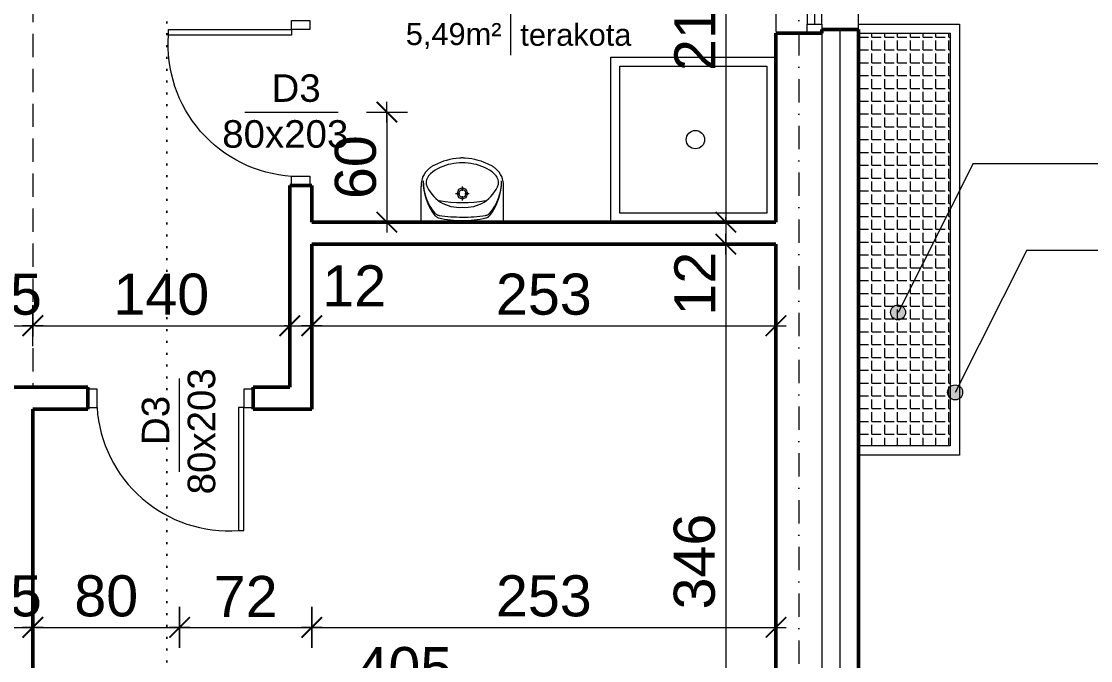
# Model space of a CAD drawing. Header units: millimetres. Extents: x -1610 to 9137, y -5783 to 6358.
# Drawn here: x 3902 to 4485, y 3332 to 3681 of the extents above; entities that cross this region are included whole.
import ezdxf

# ---------------------------------------------------------------- set-up
doc = ezdxf.new("R2010")
doc.units = ezdxf.units.MM
for name, pattern in [('DASHDOT', [25.4, 12.7, -6.35, 0, -6.35]), ('DASHED', [19.05, 12.7, -6.35]), ('DOT', [6.35, 0, -6.35])]:
    doc.linetypes.add(name, pattern=pattern)
doc.layers.get('0').update_dxf_attribs({"lineweight": 0})
doc.layers.add('A-meble', color=7, linetype='Continuous', lineweight=5, true_color=0x8a8a8a)
for name, color, linetype, lineweight in [('A-murowane', 6, 'Continuous', 50), ('A-osie', 7, 'DASHDOT', 5), ('A-p.widokowa', 5, 'Continuous', 15), ('A-pod', 5, 'DASHED', 15), ('A-schody', 2, 'Continuous', 0), ('A-stolarka', 1, 'Continuous', 5), ('A-w.ocieplenie', 4, 'BATTING', 5), ('A-wykończenie', 4, 'Continuous', 5), ('A17_OPIS_WARSTW', 32, 'Continuous', 9), ('B-linia przekrojowa', 40, 'DOT', 30), ('B-opis', 7, 'Continuous', 0)]:
    doc.layers.add(name, color=color, linetype=linetype, lineweight=lineweight)
doc.styles.add('APLUS', font='arial.ttf', dxfattribs={"width": 0.6})
doc.styles.get("Standard").update_dxf_attribs({"font": 'arial.ttf'})
doc.linetypes.add('BATTING', pattern='A,0.00254,-2.54,[134,ltypeshp.shx,S=2.54,R=0,X=-2.54,Y=0],-5.08,[134,ltypeshp.shx,S=2.54,R=180,X=2.54,Y=0],-2.54', length=10.16254)
doc.dimstyles.new('PM-100', dxfattribs={"dimscale": 2.8, "dimtxt": 8, "dimasz": 0.5, "dimexe": 0, "dimexo": 0, "dimgap": 2, "dimtad": 1, "dimdec": 1, "dimrnd": 0.1, "dimzin": 13, "dimdsep": 46, "dimtxsty": 'Standard', "dimblk": 'Q', "dimcen": 0, "dimse1": 1, "dimse2": 1, "dimclrd": 256, "dimclre": 251, "dimclrt": 41, "dimadec": 1, "dimazin": 0, "dimtfac": 1, "dimtdec": 1, "dimtix": 1, "dimtmove": 1, "dimatfit": 0, "dimldrblk": 'NONE', "dimfxl": 1, "dimtolj": 1, "dimtzin": 13, "dimlwd": -1, "dimlwe": 0, "dimarcsym": 0})

# ---------------------------------------------------------------- blocks, each defined once
blk = doc.blocks.new('A$C7FE075C5')
at = {"layer": 'A-stolarka'}
for p, q in [((-5, 0), (-85, 0)), ((-85, -4), (-5, -4)), ((-85, -8), (-5, -8))]:
    blk.add_line(p, q, dxfattribs=at)
for points in [[(-90, 0), (-85, 0), (-85, -8), (-90, -8), (-90, 0)], [(-5, 0), (0, 0), (0, -8), (-5, -8), (-5, 0)]]:
    blk.add_lwpolyline(points, dxfattribs=at)
blk = doc.blocks.new('A$C4D3D61A9')
at = {"layer": 'A-stolarka'}
for points in [[(5, 5), (8, 5), (8, 72), (5, 72)], [(0, -5), (5, -5), (5, 5), (0, 5)], [(85, -5), (90, -5), (90, 5), (85, 5)]]:
    blk.add_lwpolyline(points, close=True, dxfattribs=at)
blk.add_arc((13.37, 0.42), 71.78, 3.65788, 94.28711, dxfattribs=at)
blk = doc.blocks.new('A$C2DDC75EF')
at = {"layer": 'B-opis'}
blk.add_line((35, -4.87), (35, 46.1), dxfattribs=at)
at = {"layer": 'B-opis', "insert": (14.39, 9.75), "char_height": 15, "attachment_point": 1, "rotation": 90}
blk.add_mtext_dynamic_manual_height_columns('D3\\P\\pi-26.902;80x203', width=13.1429, gutter_width=12.5, heights=[0], dxfattribs=at)
blk = doc.blocks.new('A$C7B764E71')
at = {"layer": 'A-meble'}
for points in [[(-90, 0), (-90, 90), (0, 90), (0, 0)], [(-85, 5), (-85, 85), (-5, 85), (-5, 5)]]:
    blk.add_lwpolyline(points, close=True, dxfattribs=at)
blk.add_circle((-43.87, 45), 5, dxfattribs=at)
at = {"layer": 'A-meble', "style": 'APLUS', "width": 0.8, "flags": 9}
blk.add_attdef('ESTCODE', (-90, 90), '', height=0.0213, dxfattribs=at)
blk = doc.blocks.new('A$C40803298')
at = {"layer": 'A-meble', "linetype": 'Continuous'}
for p, q in [((0, -22.5), (0, 22.5)), ((0, 22.5), (19.51, 22.5)), ((0, 7.09), (0, -7.09)), ((15.65, 3.78), (15.65, 1.38)), ((11.77, -0.01), (14.23, -0.01)), ((15.65, -1.4), (15.65, -3.8)), ((17.07, -0.01), (19.53, -0.01)), ((0, -22.5), (19.51, -22.5))]:
    blk.add_line(p, q, dxfattribs=at)
for points in [[(22.52, 21.34), (19.98, 21.27), (17.45, 20.99), (14.96, 20.49), (12.52, 19.78), (10.15, 18.86), (7.88, 17.74), (5.72, 16.44), (3.68, 14.95)], [(22.52, 21.34), (20.13, 21.26), (17.75, 20.97), (15.42, 20.47), (13.13, 19.76), (10.93, 18.84), (8.82, 17.74), (6.82, 16.45), (4.96, 14.98)], [(20.71, 19.73), (19.25, 19.1), (17.84, 18.37), (16.5, 17.53), (15.23, 16.59), (14.03, 15.55), (12.93, 14.43), (11.91, 13.23), (10.99, 11.95)], [(29.15, 18.23), (28.23, 19.22), (27.2, 20.11), (26.07, 20.86), (24.85, 21.49), (23.57, 21.97), (22.24, 22.3), (20.88, 22.48), (19.51, 22.5)], [(26.41, 17.41), (25.86, 17.97), (25.24, 18.46), (24.56, 18.89), (23.84, 19.23), (23.09, 19.49), (22.31, 19.66), (21.51, 19.74), (20.71, 19.73)], [(31.14, 15.24), (30.92, 15.63), (30.7, 16.02), (30.47, 16.4), (30.22, 16.78), (29.97, 17.15), (29.71, 17.52), (29.43, 17.88), (29.15, 18.23)], [(2.36, 12.88), (2.02, 11.29), (1.72, 9.69), (1.47, 8.09), (1.27, 6.48), (1.11, 4.86), (1.01, 3.24), (0.95, 1.62), (0.94, 0)], [(3.68, 14.95), (3.44, 14.75), (3.22, 14.52), (3.02, 14.28), (2.84, 14.02), (2.69, 13.75), (2.55, 13.47), (2.45, 13.18), (2.36, 12.88)], [(3.69, 12.69), (3.48, 11.11), (3.3, 9.53), (3.14, 7.95), (3.01, 6.36), (2.9, 4.77), (2.83, 3.18), (2.78, 1.59), (2.76, 0)], [(4.96, 14.98), (4.71, 14.75), (4.49, 14.5), (4.29, 14.23), (4.11, 13.95), (3.96, 13.65), (3.84, 13.34), (3.75, 13.01), (3.69, 12.69)], [(10.99, 11.95), (10.22, 10.59), (9.56, 9.17), (9.02, 7.7), (8.59, 6.2), (8.29, 4.67), (8.11, 3.12), (8.05, 1.56), (8.12, 0)], [(11.74, 12.58), (11.31, 9.45), (11, 6.3), (10.81, 3.15), (10.75, -0.01), (10.81, -3.17), (11, -6.32), (11.31, -9.47), (11.74, -12.6)], [(31.69, 6.19), (31.36, 7.72), (30.93, 9.22), (30.41, 10.69), (29.79, 12.13), (29.08, 13.53), (28.27, 14.88), (27.38, 16.17), (26.41, 17.41)], [(34.95, 1.57), (34.77, 3.35), (34.51, 5.11), (34.15, 6.86), (33.72, 8.59), (33.2, 10.29), (32.59, 11.97), (31.9, 13.62), (31.14, 15.24)], [(31.69, -6.19), (32.01, -4.66), (32.25, -3.12), (32.39, -1.56), (32.44, 0), (32.39, 1.56), (32.25, 3.12), (32.01, 4.66), (31.69, 6.19)], [(0.94, 0.02), (0.95, -1.6), (1, -3.22), (1.11, -4.84), (1.26, -6.46), (1.46, -8.07), (1.71, -9.67), (2, -11.27), (2.34, -12.86)], [(2.76, 0.02), (2.78, -1.57), (2.82, -3.16), (2.9, -4.75), (3, -6.34), (3.13, -7.93), (3.28, -9.51), (3.46, -11.09), (3.67, -12.67)], [(8.12, 0), (8.05, -1.56), (8.11, -3.12), (8.29, -4.67), (8.59, -6.2), (9.02, -7.7), (9.56, -9.17), (10.22, -10.59), (10.99, -11.95)], [(34.95, -1.57), (34.97, -1.18), (34.99, -0.79), (35, -0.39), (35, 0), (35, 0.39), (34.99, 0.79), (34.97, 1.18), (34.95, 1.57)], [(31.14, -15.24), (31.9, -13.62), (32.59, -11.97), (33.2, -10.29), (33.72, -8.59), (34.15, -6.86), (34.51, -5.11), (34.77, -3.35), (34.95, -1.57)], [(26.41, -17.41), (27.38, -16.17), (28.27, -14.88), (29.08, -13.53), (29.79, -12.13), (30.41, -10.69), (30.93, -9.22), (31.36, -7.72), (31.69, -6.19)], [(2.34, -12.86), (2.43, -13.16), (2.53, -13.45), (2.67, -13.73), (2.82, -14), (3, -14.26), (3.2, -14.5), (3.42, -14.73), (3.66, -14.93)], [(3.66, -14.93), (5.69, -16.42), (7.86, -17.73), (10.13, -18.85), (12.49, -19.77), (14.93, -20.48), (17.42, -20.98), (19.95, -21.27), (22.49, -21.34)], [(3.67, -12.67), (3.74, -13), (3.83, -13.32), (3.95, -13.63), (4.09, -13.93), (4.27, -14.22), (4.47, -14.48), (4.69, -14.74), (4.94, -14.97)], [(4.94, -14.97), (6.8, -16.43), (8.8, -17.73), (10.9, -18.83), (13.11, -19.75), (15.39, -20.46), (17.72, -20.97), (20.1, -21.26), (22.49, -21.34)], [(10.99, -11.95), (11.91, -13.23), (12.93, -14.43), (14.03, -15.55), (15.23, -16.59), (16.5, -17.53), (17.84, -18.37), (19.25, -19.1), (20.71, -19.73)], [(20.71, -19.73), (21.51, -19.74), (22.31, -19.66), (23.09, -19.49), (23.84, -19.23), (24.56, -18.89), (25.24, -18.46), (25.86, -17.97), (26.41, -17.41)], [(29.15, -18.23), (29.43, -17.88), (29.71, -17.52), (29.97, -17.15), (30.22, -16.78), (30.47, -16.4), (30.7, -16.02), (30.92, -15.63), (31.14, -15.24)], [(19.51, -22.5), (20.88, -22.48), (22.24, -22.3), (23.57, -21.97), (24.85, -21.49), (26.07, -20.86), (27.2, -20.11), (28.23, -19.22), (29.15, -18.23)]]:
    blk.add_lwpolyline(points, dxfattribs=at)
for points in [[(12.66, -0.01), (13.54, -2.07), (15.65, -2.93), (17.76, -2.07), (18.64, -0.01), (17.76, 2.05), (15.65, 2.91), (13.54, 2.05)], [(13.52, -0.01), (14.14, -1.48), (15.65, -2.09), (17.16, -1.48), (17.78, -0.01), (17.16, 1.46), (15.65, 2.07), (14.14, 1.46)]]:
    blk.add_lwpolyline(points, close=True, dxfattribs=at)
blk = doc.blocks.new('Q')
for p, q in [((0, 8), (0, -8)), ((-4, 0), (4, 0))]:
    blk.add_line(p, q)
at = {"const_width": 0.7}
blk.add_lwpolyline([(4, 4), (-4, -4)], dxfattribs=at)
blk = doc.blocks.new('*D51')
at = {"layer": 'A17_OPIS_WARSTW', "transparency": 16777216}
blk.add_line((4286, 3786.89), (4286, 3572.69), dxfattribs=at)
at = {"layer": 'Defpoints', "color": 0, "transparency": 16777216}
for p in [(4286, 3788.29), (4286, 3571.29), (4286, 3571.29)]:
    blk.add_point(p, dxfattribs=at)
at = {"layer": 'A17_OPIS_WARSTW', "transparency": 16777216, "xscale": 1.4, "yscale": 1.4, "zscale": 1.4}
for p, rotation in [((4286, 3788.29), 90), ((4286, 3571.29), 270)]:
    blk.add_blockref('Q', p, dxfattribs=dict(at, rotation=rotation))
at = {"layer": 'A17_OPIS_WARSTW', "color": 41, "transparency": 16777216, "insert": (4269.15, 3679.79), "char_height": 22.4, "attachment_point": 5, "rotation": 90}
blk.add_mtext('\\A1;217', dxfattribs=at)
blk = doc.blocks.new('_None')
blk = doc.blocks.new('*D52')
at = {"layer": 'A17_OPIS_WARSTW', "transparency": 16777216}
for p, q in [((4286, 3572.69), (4286, 3574.09)), ((4286, 3571.29), (4286, 3559.29)), ((4286, 3557.89), (4286, 3556.49))]:
    blk.add_line(p, q, dxfattribs=at)
at = {"layer": 'Defpoints', "color": 0, "transparency": 16777216}
for p in [(4286, 3571.29), (4286, 3559.29), (4286, 3559.29)]:
    blk.add_point(p, dxfattribs=at)
at = {"layer": 'A17_OPIS_WARSTW', "transparency": 16777216, "xscale": 1.4, "yscale": 1.4, "zscale": 1.4}
for p, rotation in [((4286, 3571.29), 270), ((4286, 3559.29), 90)]:
    blk.add_blockref('Q', p, dxfattribs=dict(at, rotation=rotation))
at = {"layer": 'A17_OPIS_WARSTW', "color": 41, "transparency": 16777216, "insert": (4269.15, 3537.76), "char_height": 22.4, "attachment_point": 5, "rotation": 90}
blk.add_mtext('\\A1;12', dxfattribs=at)
blk = doc.blocks.new('*D53')
at = {"layer": 'A17_OPIS_WARSTW', "transparency": 16777216}
blk.add_line((4286, 3557.89), (4286, 3214.69), dxfattribs=at)
at = {"layer": 'Defpoints', "color": 0, "transparency": 16777216}
for p in [(4286, 3559.29), (4286, 3213.29), (4286, 3213.29)]:
    blk.add_point(p, dxfattribs=at)
at = {"layer": 'A17_OPIS_WARSTW', "transparency": 16777216, "xscale": 1.4, "yscale": 1.4, "zscale": 1.4}
for p, rotation in [((4286, 3559.29), 90), ((4286, 3213.29), 270)]:
    blk.add_blockref('Q', p, dxfattribs=dict(at, rotation=rotation))
at = {"layer": 'A17_OPIS_WARSTW', "color": 41, "transparency": 16777216, "insert": (4268.95, 3386.29), "char_height": 22.4, "attachment_point": 5, "rotation": 90}
blk.add_mtext('\\A1;346', dxfattribs=at)
blk = doc.blocks.new('*D54')
at = {"layer": 'A17_OPIS_WARSTW', "transparency": 16777216}
blk.add_line((4101.29, 3629.89), (4101.29, 3572.69), dxfattribs=at)
at = {"layer": 'Defpoints', "color": 0, "transparency": 16777216}
for p in [(4101.29, 3631.29), (4101.29, 3571.29), (4101.29, 3571.29)]:
    blk.add_point(p, dxfattribs=at)
at = {"layer": 'A17_OPIS_WARSTW', "transparency": 16777216, "xscale": 1.4, "yscale": 1.4, "zscale": 1.4}
for p, rotation in [((4101.29, 3631.29), 90), ((4101.29, 3571.29), 270)]:
    blk.add_blockref('Q', p, dxfattribs=dict(at, rotation=rotation))
at = {"layer": 'A17_OPIS_WARSTW', "color": 41, "transparency": 16777216, "insert": (4084.25, 3601.29), "char_height": 22.4, "attachment_point": 5, "rotation": 90}
blk.add_mtext('\\A1;60', dxfattribs=at)
blk = doc.blocks.new('*D55')
at = {"layer": 'A17_OPIS_WARSTW', "transparency": 16777216}
blk.add_line((3909.72, 3311.29), (4311.92, 3311.29), dxfattribs=at)
at = {"layer": 'Defpoints', "color": 0, "transparency": 16777216}
for p in [(4313.32, 3311.29), (3908.32, 3213.29), (4313.32, 3213.29)]:
    blk.add_point(p, dxfattribs=at)
at = {"layer": 'A17_OPIS_WARSTW', "transparency": 16777216, "xscale": 1.4, "yscale": 1.4, "zscale": 1.4, "rotation": 180}
blk.add_blockref('Q', (3908.32, 3311.29), dxfattribs=at)
at = {"layer": 'A17_OPIS_WARSTW', "transparency": 16777216, "xscale": 1.4, "yscale": 1.4, "zscale": 1.4}
blk.add_blockref('Q', (4313.32, 3311.29), dxfattribs=at)
at = {"layer": 'A17_OPIS_WARSTW', "color": 41, "transparency": 16777216, "insert": (4110.82, 3328.32), "char_height": 22.4, "attachment_point": 5}
blk.add_mtext('\\A1;405', dxfattribs=at)
blk = doc.blocks.new('*D71')
at = {"layer": 'A17_OPIS_WARSTW', "transparency": 16777216}
for p, q in [((3881.92, 3350.41), (3880.52, 3350.41)), ((3883.32, 3350.41), (3908.32, 3350.41)), ((3909.72, 3350.41), (3911.12, 3350.41))]:
    blk.add_line(p, q, dxfattribs=at)
at = {"layer": 'Defpoints', "color": 0, "transparency": 16777216}
for p in [(3883.32, 3350.41), (3908.32, 3350.41), (3908.32, 3350.41)]:
    blk.add_point(p, dxfattribs=at)
at = {"layer": 'A17_OPIS_WARSTW', "transparency": 16777216, "xscale": 1.4, "yscale": 1.4, "zscale": 1.4}
blk.add_blockref('Q', (3883.32, 3350.41), dxfattribs=at)
at = {"layer": 'A17_OPIS_WARSTW', "transparency": 16777216, "xscale": 1.4, "yscale": 1.4, "zscale": 1.4, "rotation": 180}
blk.add_blockref('Q', (3908.32, 3350.41), dxfattribs=at)
at = {"layer": 'A17_OPIS_WARSTW', "color": 41, "transparency": 16777216, "insert": (3895.82, 3367.44), "char_height": 22.4, "attachment_point": 5}
blk.add_mtext('\\A1;25', dxfattribs=at)
blk = doc.blocks.new('*D72')
at = {"layer": 'A17_OPIS_WARSTW', "transparency": 16777216}
blk.add_line((3909.72, 3350.41), (3986.92, 3350.41), dxfattribs=at)
at = {"layer": 'Defpoints', "color": 0, "transparency": 16777216}
for p in [(3988.32, 3486.16), (3908.32, 3350.41), (3988.32, 3350.41)]:
    blk.add_point(p, dxfattribs=at)
at = {"layer": 'A17_OPIS_WARSTW', "transparency": 16777216, "xscale": 1.4, "yscale": 1.4, "zscale": 1.4, "rotation": 180}
blk.add_blockref('Q', (3908.32, 3350.41), dxfattribs=at)
at = {"layer": 'A17_OPIS_WARSTW', "transparency": 16777216, "xscale": 1.4, "yscale": 1.4, "zscale": 1.4}
blk.add_blockref('Q', (3988.32, 3350.41), dxfattribs=at)
at = {"layer": 'A17_OPIS_WARSTW', "color": 41, "transparency": 16777216, "insert": (3948.32, 3367.44), "char_height": 22.4, "attachment_point": 5}
blk.add_mtext('\\A1;80', dxfattribs=at)
blk = doc.blocks.new('*D73')
at = {"layer": 'A17_OPIS_WARSTW', "transparency": 16777216}
blk.add_line((3989.72, 3350.41), (4058.92, 3350.41), dxfattribs=at)
at = {"layer": 'Defpoints', "color": 0, "transparency": 16777216}
for p in [(3988.32, 3486.16), (4060.32, 3469.29), (4060.32, 3350.41)]:
    blk.add_point(p, dxfattribs=at)
at = {"layer": 'A17_OPIS_WARSTW', "transparency": 16777216, "xscale": 1.4, "yscale": 1.4, "zscale": 1.4, "rotation": 180}
blk.add_blockref('Q', (3988.32, 3350.41), dxfattribs=at)
at = {"layer": 'A17_OPIS_WARSTW', "transparency": 16777216, "xscale": 1.4, "yscale": 1.4, "zscale": 1.4}
blk.add_blockref('Q', (4060.32, 3350.41), dxfattribs=at)
at = {"layer": 'A17_OPIS_WARSTW', "color": 41, "transparency": 16777216, "insert": (4024.32, 3367.25), "char_height": 22.4, "attachment_point": 5}
blk.add_mtext('\\A1;72', dxfattribs=at)
blk = doc.blocks.new('*D74')
at = {"layer": 'A17_OPIS_WARSTW', "transparency": 16777216}
blk.add_line((4061.72, 3350.41), (4311.92, 3350.41), dxfattribs=at)
at = {"layer": 'Defpoints', "color": 0, "transparency": 16777216}
for p in [(4313.32, 3559.29), (4060.32, 3469.29), (4313.32, 3350.41)]:
    blk.add_point(p, dxfattribs=at)
at = {"layer": 'A17_OPIS_WARSTW', "transparency": 16777216, "xscale": 1.4, "yscale": 1.4, "zscale": 1.4, "rotation": 180}
blk.add_blockref('Q', (4060.32, 3350.41), dxfattribs=at)
at = {"layer": 'A17_OPIS_WARSTW', "transparency": 16777216, "xscale": 1.4, "yscale": 1.4, "zscale": 1.4}
blk.add_blockref('Q', (4313.32, 3350.41), dxfattribs=at)
at = {"layer": 'A17_OPIS_WARSTW', "color": 41, "transparency": 16777216, "insert": (4186.82, 3367.45), "char_height": 22.4, "attachment_point": 5}
blk.add_mtext('\\A1;253', dxfattribs=at)
blk = doc.blocks.new('*D80')
at = {"layer": 'A17_OPIS_WARSTW', "transparency": 16777216}
for p, q in [((3881.92, 3514.85), (3880.52, 3514.85)), ((3883.32, 3514.85), (3908.32, 3514.85)), ((3909.72, 3514.85), (3911.12, 3514.85))]:
    blk.add_line(p, q, dxfattribs=at)
at = {"layer": 'Defpoints', "color": 0, "transparency": 16777216}
for p in [(3883.32, 3625.87), (3908.32, 3625.87), (3908.32, 3514.85)]:
    blk.add_point(p, dxfattribs=at)
at = {"layer": 'A17_OPIS_WARSTW', "transparency": 16777216, "xscale": 1.4, "yscale": 1.4, "zscale": 1.4}
blk.add_blockref('Q', (3883.32, 3514.85), dxfattribs=at)
at = {"layer": 'A17_OPIS_WARSTW', "transparency": 16777216, "xscale": 1.4, "yscale": 1.4, "zscale": 1.4, "rotation": 180}
blk.add_blockref('Q', (3908.32, 3514.85), dxfattribs=at)
at = {"layer": 'A17_OPIS_WARSTW', "color": 41, "transparency": 16777216, "insert": (3895.82, 3531.89), "char_height": 22.4, "attachment_point": 5}
blk.add_mtext('\\A1;25', dxfattribs=at)
blk = doc.blocks.new('*D81')
at = {"layer": 'A17_OPIS_WARSTW', "transparency": 16777216}
blk.add_line((3909.72, 3514.85), (4046.92, 3514.85), dxfattribs=at)
at = {"layer": 'Defpoints', "color": 0, "transparency": 16777216}
for p in [(3908.32, 3625.87), (4048.32, 3600.87), (4048.32, 3514.85)]:
    blk.add_point(p, dxfattribs=at)
at = {"layer": 'A17_OPIS_WARSTW', "transparency": 16777216, "xscale": 1.4, "yscale": 1.4, "zscale": 1.4, "rotation": 180}
blk.add_blockref('Q', (3908.32, 3514.85), dxfattribs=at)
at = {"layer": 'A17_OPIS_WARSTW', "transparency": 16777216, "xscale": 1.4, "yscale": 1.4, "zscale": 1.4}
blk.add_blockref('Q', (4048.32, 3514.85), dxfattribs=at)
at = {"layer": 'A17_OPIS_WARSTW', "color": 41, "transparency": 16777216, "insert": (3978.32, 3531.89), "char_height": 22.4, "attachment_point": 5}
blk.add_mtext('\\A1;140', dxfattribs=at)
blk = doc.blocks.new('*D82')
at = {"layer": 'A17_OPIS_WARSTW', "transparency": 16777216}
for p, q in [((4046.92, 3514.85), (4045.52, 3514.85)), ((4048.32, 3514.85), (4060.32, 3514.85)), ((4061.72, 3514.85), (4063.12, 3514.85))]:
    blk.add_line(p, q, dxfattribs=at)
at = {"layer": 'Defpoints', "color": 0, "transparency": 16777216}
for p in [(4048.32, 3600.87), (4060.32, 3514.85), (4060.32, 3514.85)]:
    blk.add_point(p, dxfattribs=at)
at = {"layer": 'A17_OPIS_WARSTW', "transparency": 16777216, "xscale": 1.4, "yscale": 1.4, "zscale": 1.4}
blk.add_blockref('Q', (4048.32, 3514.85), dxfattribs=at)
at = {"layer": 'A17_OPIS_WARSTW', "transparency": 16777216, "xscale": 1.4, "yscale": 1.4, "zscale": 1.4, "rotation": 180}
blk.add_blockref('Q', (4060.32, 3514.85), dxfattribs=at)
at = {"layer": 'A17_OPIS_WARSTW', "color": 41, "transparency": 16777216, "insert": (4083.49, 3536.58), "char_height": 22.4, "attachment_point": 5}
blk.add_mtext('\\A1;12', dxfattribs=at)
blk = doc.blocks.new('*D83')
at = {"layer": 'A17_OPIS_WARSTW', "transparency": 16777216}
blk.add_line((4061.72, 3514.85), (4311.92, 3514.85), dxfattribs=at)
at = {"layer": 'Defpoints', "color": 0, "transparency": 16777216}
for p in [(4060.32, 3514.85), (4313.32, 3514.85), (4313.32, 3514.85)]:
    blk.add_point(p, dxfattribs=at)
at = {"layer": 'A17_OPIS_WARSTW', "transparency": 16777216, "xscale": 1.4, "yscale": 1.4, "zscale": 1.4, "rotation": 180}
blk.add_blockref('Q', (4060.32, 3514.85), dxfattribs=at)
at = {"layer": 'A17_OPIS_WARSTW', "transparency": 16777216, "xscale": 1.4, "yscale": 1.4, "zscale": 1.4}
blk.add_blockref('Q', (4313.32, 3514.85), dxfattribs=at)
at = {"layer": 'A17_OPIS_WARSTW', "color": 41, "transparency": 16777216, "insert": (4186.82, 3531.9), "char_height": 22.4, "attachment_point": 5}
blk.add_mtext('\\A1;253', dxfattribs=at)
blk = doc.blocks.new('*D106')
at = {"layer": 'A17_OPIS_WARSTW', "transparency": 16777216}
blk.add_line((4774.62, 3169.69), (4774.62, 3672.89), dxfattribs=at)
at = {"layer": 'Defpoints', "color": 0, "transparency": 16777216}
for p in [(4325.82, 3674.29), (4774.62, 3674.29), (4325.82, 3168.29)]:
    blk.add_point(p, dxfattribs=at)
at = {"layer": 'A17_OPIS_WARSTW', "transparency": 16777216, "xscale": 1.4, "yscale": 1.4, "zscale": 1.4}
for p, rotation in [((4774.62, 3674.29), 90), ((4774.62, 3168.29), 270)]:
    blk.add_blockref('Q', p, dxfattribs=dict(at, rotation=rotation))
at = {"layer": 'A17_OPIS_WARSTW', "color": 41, "transparency": 16777216, "insert": (4757.58, 3421.29), "char_height": 22.4, "attachment_point": 5, "rotation": 90}
blk.add_mtext('\\A1;506', dxfattribs=at)
blk = doc.blocks.new('*D107')
at = {"layer": 'A17_OPIS_WARSTW', "transparency": 16777216}
blk.add_line((4774.62, 3675.69), (4774.62, 3762.89), dxfattribs=at)
at = {"layer": 'Defpoints', "color": 0, "transparency": 16777216}
for p in [(4325.82, 3764.29), (4774.62, 3764.29), (4325.82, 3674.29)]:
    blk.add_point(p, dxfattribs=at)
at = {"layer": 'A17_OPIS_WARSTW', "transparency": 16777216, "xscale": 1.4, "yscale": 1.4, "zscale": 1.4}
for p, rotation in [((4774.62, 3764.29), 90), ((4774.62, 3674.29), 270)]:
    blk.add_blockref('Q', p, dxfattribs=dict(at, rotation=rotation))
at = {"layer": 'A17_OPIS_WARSTW', "color": 41, "transparency": 16777216, "insert": (4757.58, 3719.29), "char_height": 22.4, "attachment_point": 5, "rotation": 90}
blk.add_mtext('\\A1;90', dxfattribs=at)
blk = doc.blocks.new('*D112')
at = {"layer": 'A17_OPIS_WARSTW', "transparency": 16777216}
blk.add_line((4824.62, 3202.19), (4824.62, 3799.39), dxfattribs=at)
at = {"layer": 'Defpoints', "color": 0, "transparency": 16777216}
for p in [(4315.23, 3800.79), (4824.62, 3800.79), (4295.06, 3200.79)]:
    blk.add_point(p, dxfattribs=at)
at = {"layer": 'A17_OPIS_WARSTW', "transparency": 16777216, "xscale": 1.4, "yscale": 1.4, "zscale": 1.4}
for p, rotation in [((4824.62, 3800.79), 90), ((4824.62, 3200.79), 270)]:
    blk.add_blockref('Q', p, dxfattribs=dict(at, rotation=rotation))
at = {"layer": 'A17_OPIS_WARSTW', "color": 41, "transparency": 16777216, "insert": (4807.58, 3500.79), "char_height": 22.4, "attachment_point": 5, "rotation": 90}
blk.add_mtext('\\A1;600', dxfattribs=at)
blk = doc.blocks.new('*D117')
at = {"layer": 'A17_OPIS_WARSTW', "transparency": 16777216}
blk.add_line((4874.62, 3214.69), (4874.62, 3786.89), dxfattribs=at)
at = {"layer": 'Defpoints', "color": 0, "transparency": 16777216}
for p in [(4313.32, 3788.29), (4874.62, 3788.29), (4148.32, 3213.29)]:
    blk.add_point(p, dxfattribs=at)
at = {"layer": 'A17_OPIS_WARSTW', "transparency": 16777216, "xscale": 1.4, "yscale": 1.4, "zscale": 1.4}
for p, rotation in [((4874.62, 3788.29), 90), ((4874.62, 3213.29), 270)]:
    blk.add_blockref('Q', p, dxfattribs=dict(at, rotation=rotation))
at = {"layer": 'A17_OPIS_WARSTW', "color": 41, "transparency": 16777216, "insert": (4857.63, 3500.79), "char_height": 22.4, "attachment_point": 5, "rotation": 90}
blk.add_mtext('\\A1;575', dxfattribs=at)
blk = doc.blocks.new('*D122')
at = {"layer": 'A17_OPIS_WARSTW', "transparency": 16777216}
blk.add_line((4924.62, 3169.69), (4924.62, 4266.89), dxfattribs=at)
at = {"layer": 'Defpoints', "color": 0, "transparency": 16777216}
for p in [(4358.32, 4268.29), (4924.62, 4268.29), (4358.32, 3168.29)]:
    blk.add_point(p, dxfattribs=at)
at = {"layer": 'A17_OPIS_WARSTW', "transparency": 16777216, "xscale": 1.4, "yscale": 1.4, "zscale": 1.4}
for p, rotation in [((4924.62, 4268.29), 90), ((4924.62, 3168.29), 270)]:
    blk.add_blockref('Q', p, dxfattribs=dict(at, rotation=rotation))
at = {"layer": 'A17_OPIS_WARSTW', "color": 41, "transparency": 16777216, "insert": (4907.58, 3718.29), "char_height": 22.4, "attachment_point": 5, "rotation": 90}
blk.add_mtext('\\A1;1100', dxfattribs=at)
blk = doc.blocks.new('A$C7E556D42')
at = {"layer": 'B-linia przekrojowa'}
blk.add_line((-877, -1515.35), (-877, 18.84), dxfattribs=at)

msp = doc.modelspace()

# ---------------------------------------------------------------- hatches: boundary and pattern name
at = {"layer": 'A17_OPIS_WARSTW'}
h = msp.add_hatch(dxfattribs=at)
h.set_pattern_fill('ANGLE', color=256)
h.set_pattern_definition([(0, (0, 214.62), (0, 6.985), [5.08, -1.905]), (90, (0, 214.62), (-6.985, 4e-16), [5.08, -1.905])])
h.paths.add_polyline_path([(4358.32, 3674.29), (4408.32, 3674.29), (4408.32, 3449.29), (4358.32, 3449.29)])
at = {"layer": 'B-opis'}
h = msp.add_hatch(color=256, dxfattribs=at)
h.dxf.hatch_style = 1
edge = h.paths.add_edge_path()
edge.add_arc((4379.86, 3522.13), 4.09, 0, 360)
h = msp.add_hatch(color=256, dxfattribs=at)
h.dxf.hatch_style = 1
edge = h.paths.add_edge_path()
edge.add_arc((4411, 3478.52), 4.09, 0, 360)

# ---------------------------------------------------------------- linework, layer by layer
at = {"layer": 'A-murowane'}
for p, q in [((4313.32, 3674.29), (4338.32, 3674.29)), ((4313.32, 3674.29), (4313.32, 3571.29)), ((4338.32, 3676.29), (4358.32, 3676.29)), ((4338.32, 3674.29), (4338.32, 3676.29)), ((4358.32, 3284.29), (4358.32, 3676.29)), ((4048.32, 3591.29), (4060.32, 3591.29)), ((4048.32, 3591.29), (4048.32, 3481.29)), ((4060.32, 3591.29), (4060.32, 3571.29)), ((4060.32, 3571.29), (4313.32, 3571.29)), ((4060.32, 3559.29), (4313.32, 3559.29)), ((4060.32, 3559.29), (4060.32, 3469.29)), ((4313.32, 3559.29), (4313.32, 3311.29)), ((3938.32, 3481.29), (3748.32, 3481.29)), ((3938.32, 3481.29), (3938.32, 3469.29)), ((4048.32, 3481.29), (4028.32, 3481.29)), ((4028.32, 3481.29), (4028.32, 3469.29)), ((3908.32, 3469.29), (3908.32, 3213.29)), ((3938.32, 3469.29), (3908.32, 3469.29)), ((4060.32, 3469.29), (4028.32, 3469.29))]:
    msp.add_line(p, q, dxfattribs=at)
at = {"layer": 'A-osie'}
msp.add_line((4325.82, 4235.79), (4325.82, 3200.79), dxfattribs=at)
at = {"layer": 'A-p.widokowa'}
for points in [[(4358.32, 3679.29), (4413.32, 3679.29), (4413.32, 3444.29), (4358.32, 3444.29)], [(4358.32, 3674.29), (4408.32, 3674.29), (4408.32, 3449.29), (4358.32, 3449.29)]]:
    msp.add_lwpolyline(points, dxfattribs=at)
at = {"layer": 'A-pod'}
for p, q in [((3908.32, 3788.29), (3908.32, 3481.29)), ((4313.32, 3764.29), (4313.32, 3674.29)), ((4358.32, 3676.29), (4358.32, 3762.29))]:
    msp.add_line(p, q, dxfattribs=at)
at = {"layer": 'A-w.ocieplenie'}
msp.add_line((4348.32, 3284.29), (4348.32, 3676.29), dxfattribs=at)
at = {"layer": 'A-wykończenie'}
for q in [(4338.32, 3676.29), (4338.32, 3311.29)]:
    msp.add_line((4338.32, 3674.29), q, dxfattribs=at)
at = {"layer": 'A17_OPIS_WARSTW'}
msp.add_line((4358.32, 3449.29), (4358.32, 3674.29), dxfattribs=at)
at = {"layer": 'B-opis'}
for p, q in [((4168.87, 3662.32), (4168.87, 3712.32)), ((4420.82, 3603.3), (4379.86, 3522.13)), ((4420.82, 3603.3), (4613.65, 3603.3)), ((4450.12, 3556.05), (4411, 3478.52)), ((4450.12, 3556.05), (4598.09, 3556.05))]:
    msp.add_line(p, q, dxfattribs=at)
for centre in [(4379.86, 3522.13), (4411, 3478.52)]:
    msp.add_circle(centre, 4.09, dxfattribs=at)

# ---------------------------------------------------------------- block references
at = {"layer": 'A-meble', "rotation": 90}
msp.add_blockref('A$C40803298', (4142.41, 3571.29), dxfattribs=at)
at = {"layer": 'A-schody'}
msp.add_blockref('A$C7B764E71', (4313.32, 3571.29), dxfattribs=at)
at = {"layer": 'A-stolarka'}
for name, p, rotation in [('A$C7FE075C5', (4338.32, 3674.29), 270), ('A$C2DDC75EF', (4028.68, 3666.29), 270), ('A$C4D3D61A9', (4028.32, 3475.29), 180)]:
    msp.add_blockref(name, p, dxfattribs=dict(at, rotation=rotation))
at = {"layer": 'A-stolarka', "xscale": -1, "rotation": 90}
msp.add_blockref('A$C4D3D61A9', (4054.32, 3681.29), dxfattribs=at)
at = {"layer": 'A-stolarka'}
msp.add_blockref('A$C2DDC75EF', (3953.32, 3440.06), dxfattribs=at)
at = {"layer": 'B-linia przekrojowa'}
msp.add_blockref('A$C7E556D42', (4858.32, 4518.29), dxfattribs=at)

# ---------------------------------------------------------------- texts
at = {"layer": 'B-opis', "char_height": 12}
for s, insert, attachment_point in [('5,49m²', (4163.74, 3679.87), 3), ('terakota', (4174, 3679.46), 1)]:
    msp.add_mtext_dynamic_manual_height_columns(s, width=87.8944, gutter_width=12.5, heights=[0], dxfattribs=dict(at, insert=insert, attachment_point=attachment_point))

# ---------------------------------------------------------------- dimensions: what is measured, and where the dimension line sits
at = {"layer": 'A17_OPIS_WARSTW'}
for base, p1, p2, picture, middle in [((4924.62, 4268.29), (4358.32, 3168.29), (4358.32, 4268.29), '*D122', (4907.58, 3718.29)), ((4824.62, 3800.79), (4295.06, 3200.79), (4315.23, 3800.79), '*D112', (4807.58, 3500.79)), ((4874.62, 3788.29), (4148.32, 3213.29), (4313.32, 3788.29), '*D117', (4857.63, 3500.79)), ((4286, 3571.29), (4286, 3788.29), (4286, 3571.29), '*D51', (4269.15, 3679.79)), ((4774.62, 3764.29), (4325.82, 3674.29), (4325.82, 3764.29), '*D107', (4757.58, 3719.29)), ((4774.62, 3674.29), (4325.82, 3168.29), (4325.82, 3674.29), '*D106', (4757.58, 3421.29)), ((4101.29, 3571.29), (4101.29, 3631.29), (4101.29, 3571.29), '*D54', (4084.25, 3601.29)), ((4286, 3213.29), (4286, 3559.29), (4286, 3213.29), '*D53', (4268.95, 3386.29))]:
    dim = msp.add_linear_dim(base=base, p1=p1, p2=p2, angle=90, dimstyle='PM-100', dxfattribs=at)
    dim.commit()
    dim.dimension.update_dxf_attribs({"geometry": picture, "text_midpoint": middle})
for base, p1, p2, picture, middle in [((3908.32, 3514.85), (3883.32, 3625.87), (3908.32, 3625.87), '*D80', (3895.82, 3531.89)), ((4048.32, 3514.85), (3908.32, 3625.87), (4048.32, 3600.87), '*D81', (3978.32, 3531.89)), ((4313.32, 3350.41), (4060.32, 3469.29), (4313.32, 3559.29), '*D74', (4186.82, 3367.45)), ((4313.32, 3514.85), (4060.32, 3514.85), (4313.32, 3514.85), '*D83', (4186.82, 3531.9)), ((3988.32, 3350.41), (3908.32, 3350.41), (3988.32, 3486.16), '*D72', (3948.32, 3367.44)), ((4060.32, 3350.41), (3988.32, 3486.16), (4060.32, 3469.29), '*D73', (4024.32, 3367.25)), ((3908.32, 3350.41), (3883.32, 3350.41), (3908.32, 3350.41), '*D71', (3895.82, 3367.44)), ((4313.32, 3311.29), (3908.32, 3213.29), (4313.32, 3213.29), '*D55', (4110.82, 3328.32))]:
    dim = msp.add_linear_dim(base=base, p1=p1, p2=p2, dimstyle='PM-100', dxfattribs=at)
    dim.commit()
    dim.dimension.update_dxf_attribs({"geometry": picture, "text_midpoint": middle})
dim = msp.add_linear_dim(base=(4060.32, 3514.85), p1=(4048.32, 3600.87), p2=(4060.32, 3514.85), dimstyle='PM-100', dxfattribs=at)
dim.commit()
dim.dimension.update_dxf_attribs({"geometry": '*D82', "text_midpoint": (4083.49, 3519.73), "dimtype": 160})
dim = msp.add_linear_dim(base=(4286, 3559.29), p1=(4286, 3571.29), p2=(4286, 3559.29), angle=90, dimstyle='PM-100', dxfattribs=at)
dim.commit()
dim.dimension.update_dxf_attribs({"geometry": '*D52', "text_midpoint": (4286, 3537.76), "dimtype": 160})

doc.saveas('drawing.dxf')
